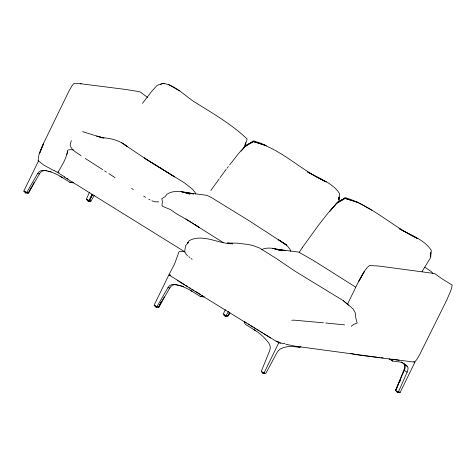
<?xml version="1.0" encoding="UTF-8"?>
<svg xmlns="http://www.w3.org/2000/svg" width="476" height="476" viewBox="0 0 476 476"><rect width="100%" height="100%" fill="white"/><g stroke="black" fill="none" stroke-linecap="round" stroke-linejoin="round"><path stroke-width="0.71" d="M339.09 196.969L339.067 200.575L338.382 201.764M430.804 252.28L430.768 257.32L422.004 271.635M25.573 192.56C31.916 195.22 21.069 188.996 25.65 193.024M262.996 372.952C262.758 374.297 265.804 371.976 264.549 373.476C263.49 373.91 261.764 373.119 262.008 371.833M396.282 391.07L397.341 392.516L398.519 392.67L399.334 392.194L398.097 392.034L396.318 390.927M88.125 200.586C87.887 201.628 89.577 201.509 90.053 200.967C88.453 199.944 85.371 199.135 88.185 201.181M245.205 146.578L245.616 143.008M430.554 256.356L431.339 250.477C424.259 239.142 409.985 235.168 399.061 228.528L417.922 238.732C392.664 226.826 372.101 205.751 345.04 197.57L340.911 200.604M245.449 142.859L244.831 146.245L247.157 139.051C232.425 124.95 214.718 114.466 197.463 103.798C186.045 97.384 176.412 85.234 162.941 83.33L160.329 84.567M67.64 151.243L66.842 154.468M71.311 140.593L70.091 145.073C71.4 150.446 77.225 152.748 81.176 155.848M94.26 195.428L90.934 201.187L89.066 200.943L86.34 199.254L89.298 192.542M92.082 194.267L89.125 200.979L92.844 194.41M401.286 361.915A58.655 27.685 -58.2 0 1 404.665 364.771A7.063 3.332 -58.2 0 1 404.344 370.417L395.473 390.558L398.257 392.283L400.12 392.527L414.911 362.2L413.817 361.528M398.257 392.283L407.129 372.143A7.063 3.332 -58.2 0 0 407.45 366.496L404.665 364.771M34.296 182.153L28.447 193.066L26.525 192.792L23.8 191.102L38.592 160.781M28.447 193.066L31.107 187.621M92.279 194.351L89.066 200.943L92.421 194.22M170.759 275.128L168.891 274.884L154.099 305.205L156.83 306.895L158.752 307.175L169.795 287.944A7.063 6.087 -82.6 0 1 175.817 284.702A58.655 50.575 -82.6 0 1 178.976 285.279M164.256 296.899L158.752 307.175L160.947 302.522M158.752 307.175L161.412 301.724M225.416 309.596L223.167 314.214C226.505 316.927 228.801 317.117 229.878 312.327M227.814 316.177L229.688 312.191M254.059 329.731L256.832 331.492A58.655 50.575 -82.6 0 1 268.851 343.19A7.063 6.087 -82.6 0 1 269.654 350.651L261.223 371.5L263.948 373.184L278.74 342.863L284.993 343.678M398.769 383.799L395.526 390.594L403.963 369.745A7.063 6.087 -82.6 0 0 404.053 363.938M399.406 382.49L400.685 379.872M347.385 304.408L359.666 279.293L364.485 271.201L358.952 281.137L364.675 270.838L367.299 267.452L369.459 265.602L378.057 265.941L434.54 273.51L442.406 279.043L452.2 285.094C451.557 290.217 448.767 294.852 446.97 299.666L419.612 354.727L416.881 359.392L415.001 361.635M26.37 192.536L25.609 193.018M88.911 200.694L88.149 201.175M156.675 306.645C155.985 308.656 153.522 304.331 155.783 306.092M398.097 392.034L397.603 392.593L397.323 392.373M26.525 192.792L37.628 173.591A7.063 6.087 -82.6 0 1 43.649 170.354L45.517 170.598A7.063 6.087 -82.6 0 0 39.49 173.835L28.393 193.03M156.83 306.895L167.927 287.7A7.063 6.087 -82.6 0 1 173.948 284.458L175.817 284.702M225.892 315.897L228.48 311.423M227.76 316.141L229.706 312.78M299.208 252.345L302.575 247.193M58.393 171.538C62.261 164.97 66.581 158.228 67.604 150.535L68.264 149.952L70.573 149.66L73.316 149.952M210.868 190.448L219.257 178.774M302.272 247.627L318.242 225.582L327.678 213.498L336.586 203.377L343.743 198.849L344.939 198.385L357.887 202.354L371.857 210.261M220.114 177.607L226.112 169.414M142.449 103.393L151.267 91.933L157.056 85.394L161.846 83.728L164.672 83.425M226.992 168.254L228.337 166.529M229.688 164.803C236.739 156.39 242.695 146.025 253.238 141.64C280.798 148.143 300.856 170.581 326.221 181.981L322.317 179.874M157.907 306.806L156.717 307.306L155.872 306.782M226.969 315.808C226.16 316.778 224.375 316.243 223.964 315.136C224.131 313.065 226.421 317.302 224.94 315.784M243.224 148.476L245.973 145.198L253.238 141.64L266.185 145.602L260.408 143.109L253.339 140.825L249.21 143.853M330.35 210.69L337.674 201.943L344.939 198.385L357.887 202.354M241.07 151.112L244.884 146.632L253.238 141.64L250.917 143.044M329.91 211.225L330.868 210.1M331.82 208.982L336.586 203.377L344.939 198.385L342.042 200.146M188.288 242.546L185.658 245.58L184.617 251.584L186.431 254.702L187.58 255.636M188.252 242.581L187.312 243.397L189.156 240.695C202.758 233.311 218.276 243.908 232.651 243.789L227.32 243.022L237.417 243.165L248.335 244.503L253.268 245.646L259.599 248.05L276.74 258.795L294.834 271.07L343.357 300.701L353.049 308.859L355.352 313.059L355.798 317.837L357.155 323.162L353.597 324.346L351.175 326.381M261.55 249.62C269.196 246.032 277.681 249.698 285.481 250.709L278.752 249.489L298.654 252.084L313.571 260.562L355.626 287.129M291.824 320.306L293.799 320.134L323.484 322.817M81.295 83.818L75.137 83.306L73.56 83.794L71.733 86.227L68.711 91.576L42.685 145.079L39.431 153.552L43.572 143.651L38.99 154.468L38.068 160.501L43.441 164.88L54.103 170.729M379.604 357.595L295.043 346.165L285.755 344.261M381.02 357.696L383.138 357.857M325.697 323.02L344.535 324.858M184.914 251.715L179.702 251.471L178.899 251.923L174.698 263.722L169.563 273.569L169.759 274.616M80.444 83.711L124.867 89.351L139.04 91.606L140.664 92.267L147.53 97.396M399.12 360.243L357 354.816L350.259 353.37M37.628 173.591L39.49 173.835M62.909 177.358L61.666 177.197L58.857 175.507A58.655 50.575 -82.6 0 0 43.649 170.354M60.006 176.168L69.645 182.135L70.888 182.296M23.8 191.102L25.044 191.263M86.34 199.254L87.584 199.42M167.927 287.7L169.795 287.944M200.569 296.322L201.812 296.483A3.975 3.427 -82.6 0 0 204.323 296.792M276.015 341.179L277.877 341.423L280.602 343.107M414.911 362.2L391.837 359.196A3.975 1.88 -58.2 0 0 392.724 361.058L399.923 362.034A58.655 27.685 -58.2 0 1 407.45 366.496M300.939 346.689A3.975 1.88 -58.2 0 1 299.321 347.296L292.091 346.385A58.655 27.685 -58.2 0 0 281.37 348.468A7.063 3.332 -58.2 0 0 276.473 353.525L265.816 373.428L263.948 373.184M158.728 201.895L154.51 201.735L151.909 200.741M82.544 131.62L100.995 137.362L96.783 136.112L103.97 137.921L101.079 137.671C110.533 137.933 120.071 140.491 127.407 146.685L121.356 142.532M148.744 199.224L150.011 199.831M321.02 179.166L307.359 171.776C318.283 178.423 332.557 182.391 339.638 193.732L338.852 199.611L338.787 197.498M185.224 218.793L176.376 213.676L170.396 209.559L162.572 206.328L161.935 205.096L162.435 201.913L161.822 198.694L165.243 196.546L166.987 194.256C175.156 188.901 185.033 192.441 193.78 193.958L187.05 192.738L206.953 195.339L212.034 197.915L248.674 220.483L286.647 245.128L290.027 249.305L290.765 251.257M270.749 338.037L177.268 280.471M179.363 90.886L168.343 84.294M195.118 224.827L199.426 227.486L185.628 218.918L223.155 242.54M184.944 251.929L64.29 177.066M392.724 361.058L389.939 359.332A3.975 1.88 -58.2 0 1 389.118 358.595M404.344 370.417L407.129 372.143M57.769 171.741L59.036 172.52M54.347 170.533L64.897 177.06M66.759 178.214L68.003 178.982M89.839 200.509L90.934 201.187M399.031 391.849L400.12 392.527M298.208 346.605L299.321 347.296M168.891 274.884L178.446 280.798M179.684 281.566L184.652 284.636M185.89 285.404L187.752 286.558M189.615 287.712L190.858 288.48M192.096 289.247L193.958 290.402M195.82 291.55L200.783 294.626M202.026 295.394L203.264 296.161M246.223 322.746L244.361 321.592A3.975 3.427 -82.6 0 0 246.086 324.793L255.719 330.755M248.085 323.894L249.329 324.662M250.566 325.429L253.053 326.97M254.291 327.738L256.153 328.886M257.397 329.654L259.253 330.808M260.497 331.576L262.359 332.73M263.603 333.498L278.74 342.863M190.311 290.277L199.944 296.239A3.975 3.427 -82.6 0 0 203.008 296.316M262.901 372.381L263.793 372.934M85.246 158.437L102.81 169.718M191.965 291.3L189.162 289.61A58.655 50.575 -82.6 0 0 173.948 284.458M424.776 267.161L431 271.356L432.868 273.379M143.681 196.148L145.525 197.326M131.596 188.425L133.399 189.573M124.641 144.787L147.637 160.245L174.692 176.929L144.139 157.889L184.474 182.903L192.447 189.168L195.243 192.744L195.731 194.035M104.631 170.896L106.457 172.068M108.915 173.675L115.061 177.679M286.647 245.128L278.656 239.898L286.647 245.128L282.613 242.462M188.722 256.57L189.87 257.504M191.013 258.438L192.161 259.372M343.357 300.701L348.557 305.08M179.5 285.398A58.655 50.575 -82.6 0 1 180.535 285.654M181.053 285.79A58.655 50.575 -82.6 0 1 182.088 286.082M182.6 286.243A58.655 50.575 -82.6 0 1 183.623 286.576M73.453 182.808A3.975 3.427 -82.6 0 1 71.763 182.516M46.041 170.676A58.655 50.575 -82.6 0 1 47.1 170.854M48.671 171.17A58.655 50.575 -82.6 0 1 49.718 171.414M50.236 171.544A58.655 50.575 -82.6 0 1 51.271 171.83M72.965 182.052A3.975 3.427 -82.6 0 1 69.645 182.135M185.295 192.715L181.094 191.626L189.948 194.059L185.295 192.715M276.996 249.466L272.796 248.377L281.649 250.81L276.996 249.466"/></g></svg>
